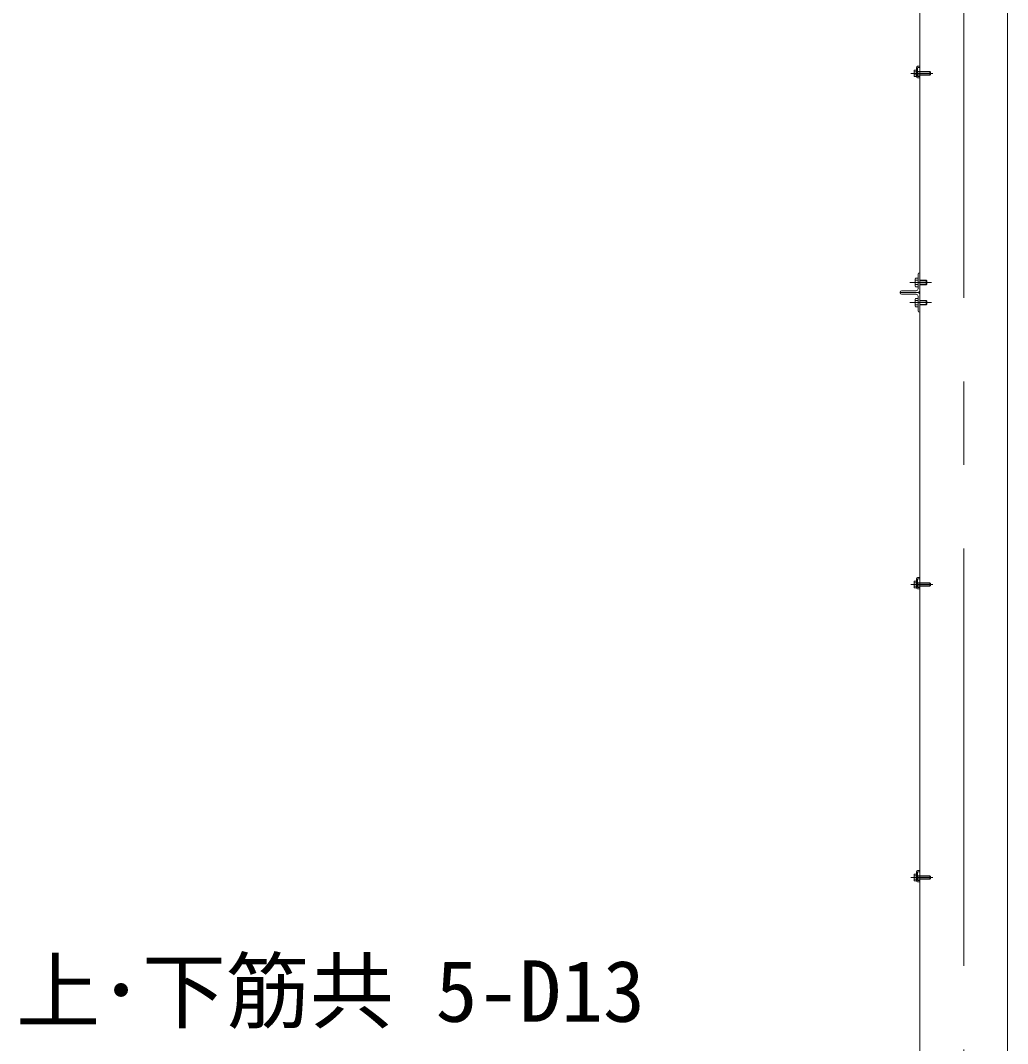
# Model space of a CAD drawing. Units: millimetres at full size; details may follow other scales. Extents: x -12600 to 12600, y -8910 to 8910.
# Drawn here: x -2083 to 169, y -1696 to 638 of the extents above; entities that cross this region are included whole.
import ezdxf
from ezdxf.enums import TextEntityAlignment as Align

# ---------------------------------------------------------------- set-up
doc = ezdxf.new("R2010")
doc.units = ezdxf.units.MM
doc.header["$LTSCALE"] = 30
doc.linetypes.add('USER1', pattern=[50.8, 31.75, -6.35, 6.35, -6.35])
for name, color, linetype, lineweight in [('0-0_D-STR-TXT', 7, 'Continuous', 13), ('0-2_D-BMK', 2, 'USER1', 13), ('0-3_D-STR3', 3, 'Continuous', 13), ('0-4_D-STR1', 1, 'Continuous', 18)]:
    doc.layers.add(name, color=color, linetype=linetype, lineweight=lineweight)
doc.styles.add('ＭＳ ゴシック', font='')
doc.styles.get('ＭＳ ゴシック').set_extended_font_data('MS Gothic')

msp = doc.modelspace()

# ---------------------------------------------------------------- linework, layer by layer
at = {"layer": '0-2_D-BMK'}
for p, q in [((68.75, -3042.65), (68.75, 7077.35)), ((-51.57, 517.35), (-1.57, 517.35)), ((-4.34, 40.35), (-54.34, 40.35)), ((-4.34, -5.65), (-54.34, -5.65)), ((-51.57, -648.65), (-1.57, -648.65)), ((-51.57, -1316.65), (-1.57, -1316.65))]:
    msp.add_line(p, q, dxfattribs=at)
at = {"layer": '0-3_D-STR3'}
for p, q in [((-44.55, 523.65), (-43.85, 524.85)), ((-44.55, 523.65), (-44.55, 511.05)), ((-39.25, 524.85), (-43.85, 524.85)), ((-39.25, 521.1), (-43.85, 521.1)), ((-39.25, 513.59), (-43.85, 513.59)), ((-39.25, 530.35), (-39.25, 510.35)), ((-39.25, 524.85), (-39.25, 509.84)), ((-36.25, 533.35), (-31.25, 533.35)), ((-36.25, 529.85), (-36.25, 510.85)), ((-36.25, 521.35), (-8.45, 521.35)), ((-36.25, 520.6), (-7.7, 520.6)), ((-36.25, 514.1), (-7.7, 514.1)), ((-35.75, 530.35), (-31.25, 530.35)), ((-31.25, 533.35), (-31.25, 530.35)), ((-8.45, 521.35), (-7.25, 520.15)), ((-8.45, 521.35), (-8.45, 513.35)), ((-8.45, 513.35), (-7.25, 514.55)), ((-7.25, 520.15), (-7.25, 514.55)), ((-44.55, 511.05), (-43.85, 509.84)), ((-39.25, 509.84), (-43.85, 509.84)), ((-36.25, 513.35), (-8.45, 513.35)), ((-36.25, 507.35), (-31.25, 507.35)), ((-35.75, 510.35), (-31.25, 510.35)), ((-31.25, 510.35), (-31.25, 507.35)), ((-42.25, 48.6), (-41.34, 50.16)), ((-42.25, 48.6), (-42.25, 32.1)), ((-41.34, 50.16), (-35.25, 50.16)), ((-35.25, 50.16), (-35.25, 30.53)), ((-42.25, 32.1), (-41.34, 30.53)), ((-41.34, 45.25), (-35.25, 45.25)), ((-41.34, 35.44), (-35.25, 35.44)), ((-41.34, 30.53), (-35.25, 30.53)), ((-31.25, 45.35), (-16.75, 45.35)), ((-31.25, 44.45), (-15.85, 44.45)), ((-31.25, 36.25), (-15.85, 36.25)), ((-31.25, 35.35), (-16.75, 35.35)), ((-16.75, 45.35), (-15.25, 43.85)), ((-15.25, 43.85), (-15.25, 36.85)), ((-42.25, 2.6), (-41.34, 4.16)), ((-42.25, 2.6), (-42.25, -13.9)), ((-41.34, 4.16), (-35.25, 4.16)), ((-35.25, 4.16), (-35.25, -15.47)), ((-42.25, -13.9), (-41.34, -15.47)), ((-41.34, -0.75), (-35.25, -0.75)), ((-41.34, -10.56), (-35.25, -10.56)), ((-41.34, -15.47), (-35.25, -15.47)), ((-31.25, -0.65), (-16.75, -0.65)), ((-31.25, -1.55), (-15.85, -1.55)), ((-31.25, -9.75), (-15.85, -9.75)), ((-31.25, -10.65), (-16.75, -10.65)), ((-16.75, -0.65), (-15.25, -2.15)), ((-15.25, -2.15), (-15.25, -9.15)), ((-44.55, -642.35), (-43.85, -641.15)), ((-44.55, -642.35), (-44.55, -654.95)), ((-39.25, -641.15), (-43.85, -641.15)), ((-39.25, -644.9), (-43.85, -644.9)), ((-39.25, -652.41), (-43.85, -652.41)), ((-39.25, -635.65), (-39.25, -655.65)), ((-39.25, -641.15), (-39.25, -656.16)), ((-36.25, -632.65), (-31.25, -632.65)), ((-36.25, -636.15), (-36.25, -655.15)), ((-36.25, -644.65), (-8.45, -644.65)), ((-36.25, -645.4), (-7.7, -645.4)), ((-36.25, -651.9), (-7.7, -651.9)), ((-36.25, -652.65), (-8.45, -652.65)), ((-35.75, -635.65), (-31.25, -635.65)), ((-31.25, -632.65), (-31.25, -635.65)), ((-8.45, -644.65), (-7.25, -645.85)), ((-8.45, -644.65), (-8.45, -652.65)), ((-8.45, -652.65), (-7.25, -651.45)), ((-7.25, -645.85), (-7.25, -651.45)), ((-44.55, -654.95), (-43.85, -656.16)), ((-39.25, -656.16), (-43.85, -656.16)), ((-36.25, -658.65), (-31.25, -658.65)), ((-35.75, -655.65), (-31.25, -655.65)), ((-31.25, -655.65), (-31.25, -658.65)), ((-39.25, -1303.65), (-39.25, -1323.65)), ((-36.25, -1300.65), (-31.25, -1300.65)), ((-36.25, -1304.15), (-36.25, -1323.15)), ((-35.75, -1303.65), (-31.25, -1303.65)), ((-31.25, -1300.65), (-31.25, -1303.65)), ((-44.55, -1310.35), (-43.85, -1309.15)), ((-44.55, -1310.35), (-44.55, -1322.95)), ((-44.55, -1322.95), (-43.85, -1324.16)), ((-39.25, -1309.15), (-43.85, -1309.15)), ((-39.25, -1312.9), (-43.85, -1312.9)), ((-39.25, -1320.41), (-43.85, -1320.41)), ((-39.25, -1324.16), (-43.85, -1324.16)), ((-39.25, -1309.15), (-39.25, -1324.16)), ((-36.25, -1312.65), (-8.45, -1312.65)), ((-36.25, -1313.4), (-7.7, -1313.4)), ((-36.25, -1319.9), (-7.7, -1319.9)), ((-36.25, -1320.65), (-8.45, -1320.65)), ((-36.25, -1326.65), (-31.25, -1326.65)), ((-35.75, -1323.65), (-31.25, -1323.65)), ((-31.25, -1323.65), (-31.25, -1326.65)), ((-8.45, -1312.65), (-7.25, -1313.85)), ((-8.45, -1312.65), (-8.45, -1320.65)), ((-8.45, -1320.65), (-7.25, -1319.45)), ((-7.25, -1313.85), (-7.25, -1319.45))]:
    msp.add_line(p, q, dxfattribs=at)
for points in [[(-16.75, 45.35), (-16.75, 35.35), (-15.25, 36.85)], [(-16.75, -0.65), (-16.75, -10.65), (-15.25, -9.15)]]:
    msp.add_lwpolyline(points, dxfattribs=at)
for centre, radius, start, end in [((-41.11, 522.98), 3.32, 145.61585, 214.38415), ((-32.01, 517.35), 12.42, 162.4121, 197.5879), ((-41.11, 511.72), 3.32, 145.61585, 214.38415), ((-36.25, 530.35), 3, 90, 180), ((-35.75, 529.85), 0.5, 90, 180), ((-36.25, 510.35), 3, 180, 270), ((-35.75, 510.85), 0.5, 180, 270), ((-37.76, 47.71), 4.34, 145.61575, 214.38425), ((-25.86, 40.35), 16.24, 162.41205, 197.58795), ((-37.76, 32.99), 4.34, 145.61575, 214.38425), ((-37.76, 1.71), 4.34, 145.61575, 214.38425), ((-25.86, -5.65), 16.24, 162.41205, 197.58795), ((-37.76, -13.01), 4.34, 145.61575, 214.38425), ((-41.11, -643.02), 3.32, 145.61585, 214.38415), ((-32.01, -648.65), 12.42, 162.4121, 197.5879), ((-41.11, -654.28), 3.32, 145.61585, 214.38415), ((-36.25, -635.65), 3, 90, 180), ((-35.75, -636.15), 0.5, 90, 180), ((-36.25, -655.65), 3, 180, 270), ((-35.75, -655.15), 0.5, 180, 270), ((-36.25, -1303.65), 3, 90, 180), ((-35.75, -1304.15), 0.5, 90, 180), ((-41.11, -1311.02), 3.32, 145.61585, 214.38415), ((-32.01, -1316.65), 12.42, 162.4121, 197.5879), ((-41.11, -1322.28), 3.32, 145.61585, 214.38415), ((-36.25, -1323.65), 3, 180, 270), ((-35.75, -1323.15), 0.5, 180, 270)]:
    msp.add_arc(centre, radius, start, end, dxfattribs=at)
at = {"layer": '0-4_D-STR1'}
for p, q in [((-31.25, 7017.35), (-31.25, -2982.65)), ((-35.25, 25.85), (-35.25, 59.35)), ((-32.25, 62.35), (-31.25, 62.35)), ((-31.25, 22.35), (-31.25, 62.35)), ((-76.25, 17.35), (-76.25, 18.35)), ((-76.25, 17.35), (-36.25, 17.35)), ((-76.25, 17.35), (-76.25, 16.35)), ((-76.25, 17.35), (-36.25, 17.35)), ((-73.25, 21.35), (-39.75, 21.35)), ((-73.25, 13.35), (-39.75, 13.35)), ((-35.25, 8.85), (-35.25, -24.65)), ((-31.25, 12.35), (-31.25, -27.65)), ((-32.25, -27.65), (-31.25, -27.65))]:
    msp.add_line(p, q, dxfattribs=at)
msp.add_lwpolyline([(-31.25, -2982.65), (168.75, -2982.65), (168.75, 7017.35)], dxfattribs=at)
for centre, radius, start, end in [((-32.25, 59.35), 3, 90, 180), ((-39.75, 25.85), 4.5, 270, 0), ((-73.25, 18.35), 3, 90, 180), ((-73.25, 16.35), 3, 180, 270), ((-39.75, 8.85), 4.5, 0, 90), ((-36.25, 22.35), 5, 270, 0), ((-36.25, 12.35), 5, 0, 90), ((-32.25, -24.65), 3, 180, 270)]:
    msp.add_arc(centre, radius, start, end, dxfattribs=at)

# ---------------------------------------------------------------- texts
at = {"layer": '0-0_D-STR-TXT', "style": 'ＭＳ ゴシック'}
msp.add_text('上･下筋共 5-D13', height=140.3, dxfattribs=at).set_placement((-2092.32, -1688.04), align=Align.BOTTOM_LEFT)

doc.saveas('drawing.dxf')
